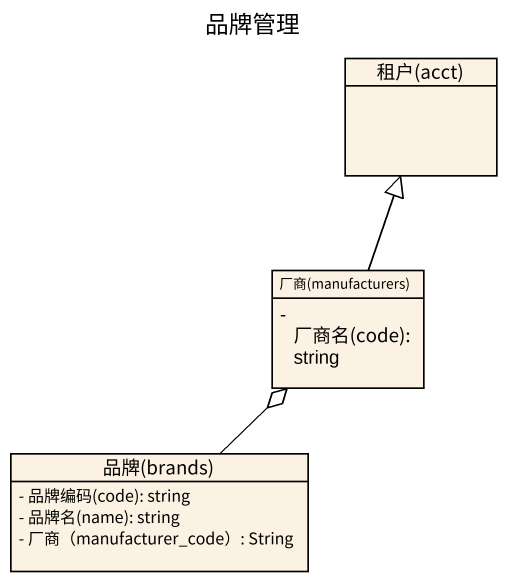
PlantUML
@startuml
title 品牌管理
hide circle
hide empty members
skinparam classAttributeIconSize 0
class "租户(acct)" as 租户_acct
class "厂商(manufacturers)" as 厂商_manufacturers {
  {field} - 厂商名(code): string
}
class "品牌(brands)" as 品牌_brands {
  {field} - 品牌编码(code): string
  {field} - 品牌名(name): string
  - 厂商（manufacturer_code）: String
}
厂商_manufacturers -up-|> 租户_acct
品牌_brands -up-o 厂商_manufacturers
@enduml
